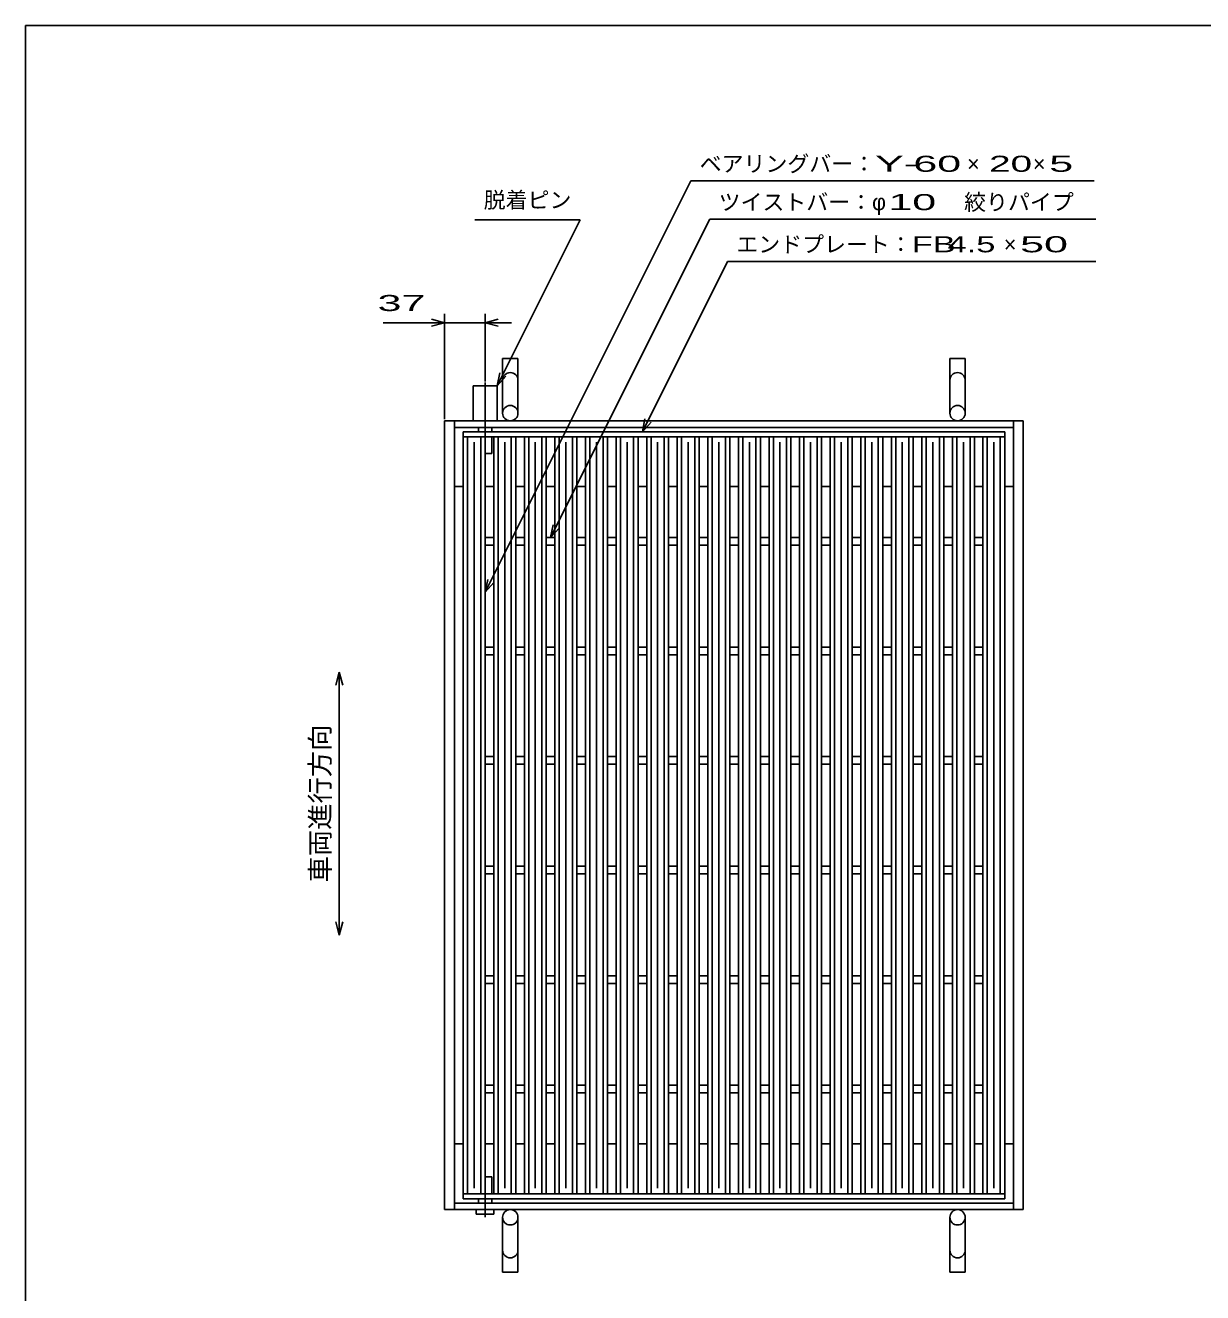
# Model space of a CAD drawing. Units: millimetres, scale not verified. Extents: x -1456 to 1406, y -1028 to 848.
# Drawn here: x -1362 to -288, y -309 to 848 of the extents above; entities that cross this region are included whole.
import ezdxf
from ezdxf.enums import TextEntityAlignment as Align

# ---------------------------------------------------------------- set-up
doc = ezdxf.new("R2010")
doc.units = ezdxf.units.MM
doc.header["$LTSCALE"] = 8
doc.linetypes.add('LONG_DASHED_DOTTED', pattern=[15.25, 12, -1.5, 0.25, -1.5])
for name, color, linetype, lineweight in [('0_2', 150, 'Continuous', 25), ('16', 3, 'Continuous', 25), ('19', 6, 'Continuous', 25), ('22', 2, 'Continuous', 25)]:
    doc.layers.add(name, color=color, linetype=linetype, lineweight=lineweight)
doc.styles.add('ベクトル', font='')
doc.styles.get('ベクトル').set_extended_font_data('ベクトル')

msp = doc.modelspace()

# ---------------------------------------------------------------- linework, layer by layer
at = {"layer": '0_2'}
for p, q in [((-1362.327, -912.273), (-1362.327, 847.727)), ((-1362.327, 847.727), (1405.673, 847.727))]:
    msp.add_line(p, q, dxfattribs=at)
at = {"layer": '0_2', "color": 4}
for p, q in [((-1075.927, 257.466), (-1079.127, 245.466)), ((-1072.727, 245.466), (-1075.927, 257.466)), ((-1075.927, 257.466), (-1075.927, 17.466)), ((-1075.927, 17.466), (-1079.127, 29.466)), ((-1072.727, 29.466), (-1075.927, 17.466))]:
    msp.add_line(p, q, dxfattribs=at)
at = {"layer": '16'}
for p, q in [((-962.927, 476.8), (-468.927, 476.8)), ((-962.927, 472.3), (-962.927, 476.8)), ((-468.927, 472.3), (-468.927, 476.8)), ((-962.927, 472.3), (-468.927, 472.3)), ((-962.927, -218.7), (-962.927, 472.3)), ((-962.927, 472.3), (-942.927, 472.3)), ((-958.927, -218.7), (-958.927, 472.3)), ((-952.927, -213.7), (-952.927, 467.3)), ((-946.927, -218.7), (-946.927, 472.3)), ((-942.927, -218.7), (-942.927, 472.3)), ((-935.027, -218.7), (-935.027, 472.3)), ((-935.027, 472.3), (-915.027, 472.3)), ((-931.027, -218.7), (-931.027, 472.3)), ((-925.027, -213.7), (-925.027, 467.3)), ((-919.027, -218.7), (-919.027, 472.3)), ((-915.027, -218.7), (-915.027, 472.3)), ((-907.127, -218.7), (-907.127, 472.3)), ((-907.127, 472.3), (-887.127, 472.3)), ((-903.127, -218.7), (-903.127, 472.3)), ((-897.127, -213.7), (-897.127, 467.3)), ((-891.127, -218.7), (-891.127, 472.3)), ((-887.127, -218.7), (-887.127, 472.3)), ((-879.227, -218.7), (-879.227, 472.3)), ((-879.227, 472.3), (-859.227, 472.3)), ((-875.227, -218.7), (-875.227, 472.3)), ((-869.227, -213.7), (-869.227, 467.3)), ((-863.227, -218.7), (-863.227, 472.3)), ((-859.227, -218.7), (-859.227, 472.3)), ((-851.327, -218.7), (-851.327, 472.3)), ((-851.327, 472.3), (-831.327, 472.3)), ((-847.327, -218.7), (-847.327, 472.3)), ((-841.327, -213.7), (-841.327, 467.3)), ((-835.327, -218.7), (-835.327, 472.3)), ((-831.327, -218.7), (-831.327, 472.3)), ((-823.427, -218.7), (-823.427, 472.3)), ((-823.427, 472.3), (-803.427, 472.3)), ((-819.427, -218.7), (-819.427, 472.3)), ((-813.427, -213.7), (-813.427, 467.3)), ((-807.427, -218.7), (-807.427, 472.3)), ((-803.427, -218.7), (-803.427, 472.3)), ((-795.527, -218.7), (-795.527, 472.3)), ((-795.527, 472.3), (-775.527, 472.3)), ((-791.527, -218.7), (-791.527, 472.3)), ((-785.527, -213.7), (-785.527, 467.3)), ((-779.527, -218.7), (-779.527, 472.3)), ((-775.527, -218.7), (-775.527, 472.3)), ((-767.627, -218.7), (-767.627, 472.3)), ((-767.627, 472.3), (-747.627, 472.3)), ((-763.627, -218.7), (-763.627, 472.3)), ((-757.627, -213.7), (-757.627, 467.3)), ((-751.627, -218.7), (-751.627, 472.3)), ((-747.627, -218.7), (-747.627, 472.3)), ((-739.727, -218.7), (-739.727, 472.3)), ((-739.727, 472.3), (-719.727, 472.3)), ((-735.727, -218.7), (-735.727, 472.3)), ((-729.727, -213.7), (-729.727, 467.3)), ((-723.727, -218.7), (-723.727, 472.3)), ((-719.727, -218.7), (-719.727, 472.3)), ((-711.827, -218.7), (-711.827, 472.3)), ((-711.827, 472.3), (-691.827, 472.3)), ((-707.827, -218.7), (-707.827, 472.3)), ((-701.827, -213.7), (-701.827, 467.3)), ((-695.827, -218.7), (-695.827, 472.3)), ((-691.827, -218.7), (-691.827, 472.3)), ((-683.927, -218.7), (-683.927, 472.3)), ((-683.927, 472.3), (-663.927, 472.3)), ((-679.927, -218.7), (-679.927, 472.3)), ((-673.927, -213.7), (-673.927, 467.3)), ((-667.927, -218.7), (-667.927, 472.3)), ((-663.927, -218.7), (-663.927, 472.3)), ((-656.027, -218.7), (-656.027, 472.3)), ((-656.027, 472.3), (-636.027, 472.3)), ((-652.027, -218.7), (-652.027, 472.3)), ((-646.027, -213.7), (-646.027, 467.3)), ((-640.027, -218.7), (-640.027, 472.3)), ((-636.027, -218.7), (-636.027, 472.3)), ((-628.127, -218.7), (-628.127, 472.3)), ((-628.127, 472.3), (-608.127, 472.3)), ((-624.127, -218.7), (-624.127, 472.3)), ((-618.127, -213.7), (-618.127, 467.3)), ((-612.127, -218.7), (-612.127, 472.3)), ((-608.127, -218.7), (-608.127, 472.3)), ((-600.227, -218.7), (-600.227, 472.3)), ((-600.227, 472.3), (-580.227, 472.3)), ((-596.227, -218.7), (-596.227, 472.3)), ((-590.227, -213.7), (-590.227, 467.3)), ((-584.227, -218.7), (-584.227, 472.3)), ((-580.227, -218.7), (-580.227, 472.3)), ((-572.327, -218.7), (-572.327, 472.3)), ((-572.327, 472.3), (-552.327, 472.3)), ((-568.327, -218.7), (-568.327, 472.3)), ((-562.327, -213.7), (-562.327, 467.3)), ((-556.327, -218.7), (-556.327, 472.3)), ((-552.327, -218.7), (-552.327, 472.3)), ((-544.427, -218.7), (-544.427, 472.3)), ((-544.427, 472.3), (-524.427, 472.3)), ((-540.427, -218.7), (-540.427, 472.3)), ((-534.427, -213.7), (-534.427, 467.3)), ((-528.427, -218.7), (-528.427, 472.3)), ((-524.427, -218.7), (-524.427, 472.3)), ((-516.527, -218.7), (-516.527, 472.3)), ((-516.527, 472.3), (-496.527, 472.3)), ((-512.527, -218.7), (-512.527, 472.3)), ((-506.527, -213.7), (-506.527, 467.3)), ((-500.527, -218.7), (-500.527, 472.3)), ((-496.527, -218.7), (-496.527, 472.3)), ((-488.927, -218.7), (-488.927, 472.3)), ((-488.927, 472.3), (-468.927, 472.3)), ((-484.927, -218.7), (-484.927, 472.3)), ((-478.927, -213.7), (-478.927, 467.3)), ((-472.927, -218.7), (-472.927, 472.3)), ((-468.927, -218.7), (-468.927, 472.3)), ((-942.927, 380.3), (-935.027, 380.3)), ((-942.927, 373.3), (-935.027, 373.3)), ((-915.027, 380.3), (-907.127, 380.3)), ((-915.027, 373.3), (-907.127, 373.3)), ((-887.127, 380.3), (-879.227, 380.3)), ((-887.127, 373.3), (-879.227, 373.3)), ((-859.227, 380.3), (-851.327, 380.3)), ((-859.227, 373.3), (-851.327, 373.3)), ((-831.327, 380.3), (-823.427, 380.3)), ((-831.327, 373.3), (-823.427, 373.3)), ((-803.427, 380.3), (-795.527, 380.3)), ((-803.427, 373.3), (-795.527, 373.3)), ((-775.527, 380.3), (-767.627, 380.3)), ((-775.527, 373.3), (-767.627, 373.3)), ((-747.627, 380.3), (-739.727, 380.3)), ((-747.627, 373.3), (-739.727, 373.3)), ((-719.727, 380.3), (-711.827, 380.3)), ((-719.727, 373.3), (-711.827, 373.3)), ((-691.827, 380.3), (-683.927, 380.3)), ((-691.827, 373.3), (-683.927, 373.3)), ((-663.927, 380.3), (-656.027, 380.3)), ((-663.927, 373.3), (-656.027, 373.3)), ((-636.027, 380.3), (-628.127, 380.3)), ((-636.027, 373.3), (-628.127, 373.3)), ((-608.127, 380.3), (-600.227, 380.3)), ((-608.127, 373.3), (-600.227, 373.3)), ((-580.227, 380.3), (-572.327, 380.3)), ((-580.227, 373.3), (-572.327, 373.3)), ((-552.327, 380.3), (-544.427, 380.3)), ((-552.327, 373.3), (-544.427, 373.3)), ((-524.427, 380.3), (-516.527, 380.3)), ((-524.427, 373.3), (-516.527, 373.3)), ((-496.527, 380.3), (-488.927, 380.3)), ((-496.527, 373.3), (-488.927, 373.3)), ((-942.927, 280.3), (-935.027, 280.3)), ((-915.027, 280.3), (-907.127, 280.3)), ((-887.127, 280.3), (-879.227, 280.3)), ((-859.227, 280.3), (-851.327, 280.3)), ((-831.327, 280.3), (-823.427, 280.3)), ((-803.427, 280.3), (-795.527, 280.3)), ((-775.527, 280.3), (-767.627, 280.3)), ((-747.627, 280.3), (-739.727, 280.3)), ((-719.727, 280.3), (-711.827, 280.3)), ((-691.827, 280.3), (-683.927, 280.3)), ((-663.927, 280.3), (-656.027, 280.3)), ((-636.027, 280.3), (-628.127, 280.3)), ((-608.127, 280.3), (-600.227, 280.3)), ((-580.227, 280.3), (-572.327, 280.3)), ((-552.327, 280.3), (-544.427, 280.3)), ((-524.427, 280.3), (-516.527, 280.3)), ((-496.527, 280.3), (-488.927, 280.3)), ((-942.927, 273.3), (-935.027, 273.3)), ((-915.027, 273.3), (-907.127, 273.3)), ((-887.127, 273.3), (-879.227, 273.3)), ((-859.227, 273.3), (-851.327, 273.3)), ((-831.327, 273.3), (-823.427, 273.3)), ((-803.427, 273.3), (-795.527, 273.3)), ((-775.527, 273.3), (-767.627, 273.3)), ((-747.627, 273.3), (-739.727, 273.3)), ((-719.727, 273.3), (-711.827, 273.3)), ((-691.827, 273.3), (-683.927, 273.3)), ((-663.927, 273.3), (-656.027, 273.3)), ((-636.027, 273.3), (-628.127, 273.3)), ((-608.127, 273.3), (-600.227, 273.3)), ((-580.227, 273.3), (-572.327, 273.3)), ((-552.327, 273.3), (-544.427, 273.3)), ((-524.427, 273.3), (-516.527, 273.3)), ((-496.527, 273.3), (-488.927, 273.3)), ((-942.927, 180.3), (-935.027, 180.3)), ((-915.027, 180.3), (-907.127, 180.3)), ((-887.127, 180.3), (-879.227, 180.3)), ((-859.227, 180.3), (-851.327, 180.3)), ((-831.327, 180.3), (-823.427, 180.3)), ((-803.427, 180.3), (-795.527, 180.3)), ((-775.527, 180.3), (-767.627, 180.3)), ((-747.627, 180.3), (-739.727, 180.3)), ((-719.727, 180.3), (-711.827, 180.3)), ((-691.827, 180.3), (-683.927, 180.3)), ((-663.927, 180.3), (-656.027, 180.3)), ((-636.027, 180.3), (-628.127, 180.3)), ((-608.127, 180.3), (-600.227, 180.3)), ((-580.227, 180.3), (-572.327, 180.3)), ((-552.327, 180.3), (-544.427, 180.3)), ((-524.427, 180.3), (-516.527, 180.3)), ((-496.527, 180.3), (-488.927, 180.3)), ((-942.927, 173.3), (-935.027, 173.3)), ((-915.027, 173.3), (-907.127, 173.3)), ((-887.127, 173.3), (-879.227, 173.3)), ((-859.227, 173.3), (-851.327, 173.3)), ((-831.327, 173.3), (-823.427, 173.3)), ((-803.427, 173.3), (-795.527, 173.3)), ((-775.527, 173.3), (-767.627, 173.3)), ((-747.627, 173.3), (-739.727, 173.3)), ((-719.727, 173.3), (-711.827, 173.3)), ((-691.827, 173.3), (-683.927, 173.3)), ((-663.927, 173.3), (-656.027, 173.3)), ((-636.027, 173.3), (-628.127, 173.3)), ((-608.127, 173.3), (-600.227, 173.3)), ((-580.227, 173.3), (-572.327, 173.3)), ((-552.327, 173.3), (-544.427, 173.3)), ((-524.427, 173.3), (-516.527, 173.3)), ((-496.527, 173.3), (-488.927, 173.3)), ((-942.927, 80.3), (-935.027, 80.3)), ((-942.927, 73.3), (-935.027, 73.3)), ((-915.027, 80.3), (-907.127, 80.3)), ((-915.027, 73.3), (-907.127, 73.3)), ((-887.127, 80.3), (-879.227, 80.3)), ((-887.127, 73.3), (-879.227, 73.3)), ((-859.227, 80.3), (-851.327, 80.3)), ((-859.227, 73.3), (-851.327, 73.3)), ((-831.327, 80.3), (-823.427, 80.3)), ((-831.327, 73.3), (-823.427, 73.3)), ((-803.427, 80.3), (-795.527, 80.3)), ((-803.427, 73.3), (-795.527, 73.3)), ((-775.527, 80.3), (-767.627, 80.3)), ((-775.527, 73.3), (-767.627, 73.3)), ((-747.627, 80.3), (-739.727, 80.3)), ((-747.627, 73.3), (-739.727, 73.3)), ((-719.727, 80.3), (-711.827, 80.3)), ((-719.727, 73.3), (-711.827, 73.3)), ((-691.827, 80.3), (-683.927, 80.3)), ((-691.827, 73.3), (-683.927, 73.3)), ((-663.927, 80.3), (-656.027, 80.3)), ((-663.927, 73.3), (-656.027, 73.3)), ((-636.027, 80.3), (-628.127, 80.3)), ((-636.027, 73.3), (-628.127, 73.3)), ((-608.127, 80.3), (-600.227, 80.3)), ((-608.127, 73.3), (-600.227, 73.3)), ((-580.227, 80.3), (-572.327, 80.3)), ((-580.227, 73.3), (-572.327, 73.3)), ((-552.327, 80.3), (-544.427, 80.3)), ((-552.327, 73.3), (-544.427, 73.3)), ((-524.427, 80.3), (-516.527, 80.3)), ((-524.427, 73.3), (-516.527, 73.3)), ((-496.527, 80.3), (-488.927, 80.3)), ((-496.527, 73.3), (-488.927, 73.3)), ((-942.927, -19.7), (-935.027, -19.7)), ((-915.027, -19.7), (-907.127, -19.7)), ((-887.127, -19.7), (-879.227, -19.7)), ((-859.227, -19.7), (-851.327, -19.7)), ((-831.327, -19.7), (-823.427, -19.7)), ((-803.427, -19.7), (-795.527, -19.7)), ((-775.527, -19.7), (-767.627, -19.7)), ((-747.627, -19.7), (-739.727, -19.7)), ((-719.727, -19.7), (-711.827, -19.7)), ((-691.827, -19.7), (-683.927, -19.7)), ((-663.927, -19.7), (-656.027, -19.7)), ((-636.027, -19.7), (-628.127, -19.7)), ((-608.127, -19.7), (-600.227, -19.7)), ((-580.227, -19.7), (-572.327, -19.7)), ((-552.327, -19.7), (-544.427, -19.7)), ((-524.427, -19.7), (-516.527, -19.7)), ((-496.527, -19.7), (-488.927, -19.7)), ((-942.927, -26.7), (-935.027, -26.7)), ((-915.027, -26.7), (-907.127, -26.7)), ((-887.127, -26.7), (-879.227, -26.7)), ((-859.227, -26.7), (-851.327, -26.7)), ((-831.327, -26.7), (-823.427, -26.7)), ((-803.427, -26.7), (-795.527, -26.7)), ((-775.527, -26.7), (-767.627, -26.7)), ((-747.627, -26.7), (-739.727, -26.7)), ((-719.727, -26.7), (-711.827, -26.7)), ((-691.827, -26.7), (-683.927, -26.7)), ((-663.927, -26.7), (-656.027, -26.7)), ((-636.027, -26.7), (-628.127, -26.7)), ((-608.127, -26.7), (-600.227, -26.7)), ((-580.227, -26.7), (-572.327, -26.7)), ((-552.327, -26.7), (-544.427, -26.7)), ((-524.427, -26.7), (-516.527, -26.7)), ((-496.527, -26.7), (-488.927, -26.7)), ((-942.927, -119.7), (-935.027, -119.7)), ((-942.927, -126.7), (-935.027, -126.7)), ((-915.027, -119.7), (-907.127, -119.7)), ((-915.027, -126.7), (-907.127, -126.7)), ((-887.127, -119.7), (-879.227, -119.7)), ((-887.127, -126.7), (-879.227, -126.7)), ((-859.227, -119.7), (-851.327, -119.7)), ((-859.227, -126.7), (-851.327, -126.7)), ((-831.327, -119.7), (-823.427, -119.7)), ((-831.327, -126.7), (-823.427, -126.7)), ((-803.427, -119.7), (-795.527, -119.7)), ((-803.427, -126.7), (-795.527, -126.7)), ((-775.527, -119.7), (-767.627, -119.7)), ((-775.527, -126.7), (-767.627, -126.7)), ((-747.627, -119.7), (-739.727, -119.7)), ((-747.627, -126.7), (-739.727, -126.7)), ((-719.727, -119.7), (-711.827, -119.7)), ((-719.727, -126.7), (-711.827, -126.7)), ((-691.827, -119.7), (-683.927, -119.7)), ((-691.827, -126.7), (-683.927, -126.7)), ((-663.927, -119.7), (-656.027, -119.7)), ((-663.927, -126.7), (-656.027, -126.7)), ((-636.027, -119.7), (-628.127, -119.7)), ((-636.027, -126.7), (-628.127, -126.7)), ((-608.127, -119.7), (-600.227, -119.7)), ((-608.127, -126.7), (-600.227, -126.7)), ((-580.227, -119.7), (-572.327, -119.7)), ((-580.227, -126.7), (-572.327, -126.7)), ((-552.327, -119.7), (-544.427, -119.7)), ((-552.327, -126.7), (-544.427, -126.7)), ((-524.427, -119.7), (-516.527, -119.7)), ((-524.427, -126.7), (-516.527, -126.7)), ((-496.527, -119.7), (-488.927, -119.7)), ((-496.527, -126.7), (-488.927, -126.7)), ((-962.927, -218.7), (-468.927, -218.7)), ((-962.927, -223.2), (-962.927, -218.7)), ((-962.927, -218.7), (-942.927, -218.7)), ((-935.027, -218.7), (-915.027, -218.7)), ((-907.127, -218.7), (-887.127, -218.7)), ((-879.227, -218.7), (-859.227, -218.7)), ((-851.327, -218.7), (-831.327, -218.7)), ((-823.427, -218.7), (-803.427, -218.7)), ((-795.527, -218.7), (-775.527, -218.7)), ((-767.627, -218.7), (-747.627, -218.7)), ((-739.727, -218.7), (-719.727, -218.7)), ((-711.827, -218.7), (-691.827, -218.7)), ((-683.927, -218.7), (-663.927, -218.7)), ((-656.027, -218.7), (-636.027, -218.7)), ((-628.127, -218.7), (-608.127, -218.7)), ((-600.227, -218.7), (-580.227, -218.7)), ((-572.327, -218.7), (-552.327, -218.7)), ((-544.427, -218.7), (-524.427, -218.7)), ((-516.527, -218.7), (-496.527, -218.7)), ((-488.927, -218.7), (-468.927, -218.7)), ((-468.927, -223.2), (-468.927, -218.7)), ((-962.927, -223.2), (-468.927, -223.2))]:
    msp.add_line(p, q, dxfattribs=at)
at = {"layer": '19'}
for p, q in [((-926.927, 493.8), (-926.927, 543.8)), ((-926.927, 543.8), (-912.927, 543.8)), ((-912.927, 493.8), (-912.927, 543.8)), ((-518.927, 493.8), (-518.927, 543.8)), ((-518.927, 543.8), (-504.927, 543.8)), ((-504.927, 493.8), (-504.927, 543.8)), ((-953.927, 486.8), (-953.927, 518.8)), ((-953.927, 518.8), (-931.927, 518.8)), ((-931.927, 518.8), (-931.927, 486.8)), ((-979.927, 486.8), (-451.927, 486.8)), ((-979.927, -233.2), (-979.927, 486.8)), ((-970.927, -233.2), (-970.927, 486.8)), ((-460.927, -233.2), (-460.927, 486.8)), ((-451.927, -233.2), (-451.927, 486.8)), ((-970.927, 480.8), (-460.927, 480.8)), ((-948.927, 476.8), (-948.927, 480.8)), ((-936.927, 476.8), (-936.927, 480.8)), ((-936.927, 456.8), (-936.927, 472.3)), ((-942.927, 456.8), (-936.927, 456.8)), ((-970.927, 426.8), (-962.927, 426.8)), ((-942.927, 426.8), (-935.027, 426.8)), ((-915.027, 426.8), (-907.127, 426.8)), ((-887.127, 426.8), (-879.227, 426.8)), ((-859.227, 426.8), (-851.327, 426.8)), ((-831.327, 426.8), (-823.427, 426.8)), ((-803.427, 426.8), (-795.527, 426.8)), ((-775.527, 426.8), (-767.627, 426.8)), ((-747.627, 426.8), (-739.727, 426.8)), ((-719.727, 426.8), (-711.827, 426.8)), ((-691.827, 426.8), (-683.927, 426.8)), ((-663.927, 426.8), (-656.027, 426.8)), ((-636.027, 426.8), (-628.127, 426.8)), ((-608.127, 426.8), (-600.227, 426.8)), ((-580.227, 426.8), (-572.627, 426.8)), ((-552.327, 426.8), (-544.727, 426.8)), ((-524.427, 426.8), (-516.827, 426.8)), ((-496.527, 426.8), (-488.927, 426.8)), ((-468.927, 426.8), (-460.927, 426.8)), ((-970.927, -173.2), (-962.927, -173.2)), ((-942.927, -173.2), (-935.027, -173.2)), ((-915.027, -173.2), (-907.127, -173.2)), ((-887.127, -173.2), (-879.227, -173.2)), ((-859.227, -173.2), (-851.327, -173.2)), ((-831.327, -173.2), (-823.427, -173.2)), ((-803.427, -173.2), (-795.527, -173.2)), ((-775.527, -173.2), (-767.627, -173.2)), ((-747.627, -173.2), (-739.727, -173.2)), ((-719.727, -173.2), (-711.827, -173.2)), ((-691.827, -173.2), (-683.927, -173.2)), ((-663.927, -173.2), (-656.027, -173.2)), ((-636.027, -173.2), (-628.127, -173.2)), ((-608.127, -173.2), (-600.227, -173.2)), ((-580.227, -173.2), (-572.627, -173.2)), ((-552.327, -173.2), (-544.727, -173.2)), ((-524.427, -173.2), (-516.827, -173.2)), ((-496.527, -173.2), (-488.927, -173.2)), ((-468.927, -173.2), (-460.927, -173.2)), ((-942.927, -203.2), (-936.927, -203.2)), ((-936.927, -218.7), (-936.927, -203.2)), ((-970.927, -227.2), (-460.927, -227.2)), ((-948.927, -227.2), (-948.927, -223.2)), ((-936.927, -227.2), (-936.927, -223.2)), ((-979.927, -233.2), (-451.927, -233.2)), ((-950.927, -237.2), (-950.927, -233.2)), ((-950.927, -237.2), (-934.927, -237.2)), ((-934.927, -237.2), (-934.927, -233.2)), ((-926.927, -290.2), (-926.927, -240.2)), ((-912.927, -290.2), (-912.927, -240.2)), ((-518.927, -290.2), (-518.927, -240.2)), ((-504.927, -290.2), (-504.927, -240.2)), ((-926.927, -290.2), (-912.927, -290.2)), ((-518.927, -290.2), (-504.927, -290.2))]:
    msp.add_line(p, q, dxfattribs=at)
at = {"layer": '19', "linetype": 'LONG_DASHED_DOTTED'}
for p, q in [((-942.927, 521.8), (-942.927, 453.8)), ((-942.927, -240.2), (-942.927, -200.2))]:
    msp.add_line(p, q, dxfattribs=at)
at = {"layer": '19'}
for centre in [(-919.927, 493.8), (-511.927, 493.8), (-919.927, -240.2), (-511.927, -240.2)]:
    msp.add_circle(centre, 7, dxfattribs=at)
for centre, start, end in [((-919.927, 523.8), 0, 180), ((-511.927, 523.8), 0, 180), ((-919.927, -270.2), 180, 0), ((-511.927, -270.2), 180, 0)]:
    msp.add_arc(centre, 7, start, end, dxfattribs=at)
at = {"layer": '22', "color": 4}
for p, q in [((-942.927, 330.3), (-755.177, 705.8)), ((-755.177, 705.8), (-387.177, 705.8)), ((-952.177, 670.3), (-856.177, 670.3)), ((-931.927, 518.8), (-856.177, 670.3)), ((-883.177, 380.3), (-737.928, 670.8)), ((-737.928, 670.8), (-385.928, 670.8)), ((-799.477, 476.8), (-721.727, 632.3)), ((-721.727, 632.3), (-385.727, 632.3)), ((-979.927, 576.3), (-991.927, 579.5)), ((-979.927, 488.3), (-979.927, 584.3)), ((-942.927, 522.8), (-942.927, 584.3)), ((-942.927, 576.3), (-930.927, 579.5)), ((-1035.927, 576.3), (-979.927, 576.3)), ((-991.927, 573.1), (-979.927, 576.3)), ((-979.927, 576.3), (-942.927, 576.3)), ((-930.927, 573.1), (-942.927, 576.3)), ((-942.927, 576.3), (-918.927, 576.3)), ((-931.927, 518.8), (-929.527, 530.48)), ((-931.927, 518.8), (-923.927, 527.6)), ((-799.477, 476.8), (-797.077, 488.48)), ((-799.477, 476.8), (-791.477, 485.6)), ((-883.177, 380.3), (-880.777, 391.98)), ((-883.177, 380.3), (-875.177, 389.1)), ((-942.927, 330.3), (-940.527, 341.98)), ((-942.927, 330.3), (-934.927, 339.1))]:
    msp.add_line(p, q, dxfattribs=at)

# ---------------------------------------------------------------- texts
at = {"layer": '0_2', "color": 2, "style": 'ベクトル'}
msp.add_text('車両進行方向', height=17.6, rotation=90, dxfattribs=at).set_placement((-1093.527, 65.466), align=Align.MIDDLE_LEFT)
at = {"layer": '22', "style": 'ベクトル'}
for s, p in [('ベアリングバー：', (-747.177, 721.4)), ('×', (-503.177, 721.4)), ('×', (-443.177, 721.4)), ('脱着ピン', (-944.177, 688.3)), ('ツイストバー：', (-729.928, 686.4)), ('絞りパイプ', (-505.928, 686.4)), ('φ', (-589.928, 686.4)), ('エンドプレート：', (-713.727, 647.9)), ('×', (-469.727, 647.9))]:
    msp.add_text(s, height=14.66, dxfattribs=at).set_placement(p, align=Align.MIDDLE_LEFT)
for s, width, p in [('Y-', 2, (-587.177, 721.4)), (' 60 ', 2, (-563.177, 721.4)), ('20', 1.8, (-483.177, 721.4)), (' 5 ', 2, (-439.177, 721.4)), (' 10 ', 2, (-585.928, 686.4)), ('FB', 1.6, (-553.727, 647.9)), (' 4.5 ', 1.6, (-529.727, 647.9)), (' 50 ', 2, (-465.727, 647.9)), (' 37 ', 2, (-1051.927, 594.3))]:
    msp.add_text(s, height=14.66, dxfattribs=dict(at, width=width)).set_placement(p, align=Align.MIDDLE_LEFT)

doc.saveas('drawing.dxf')
